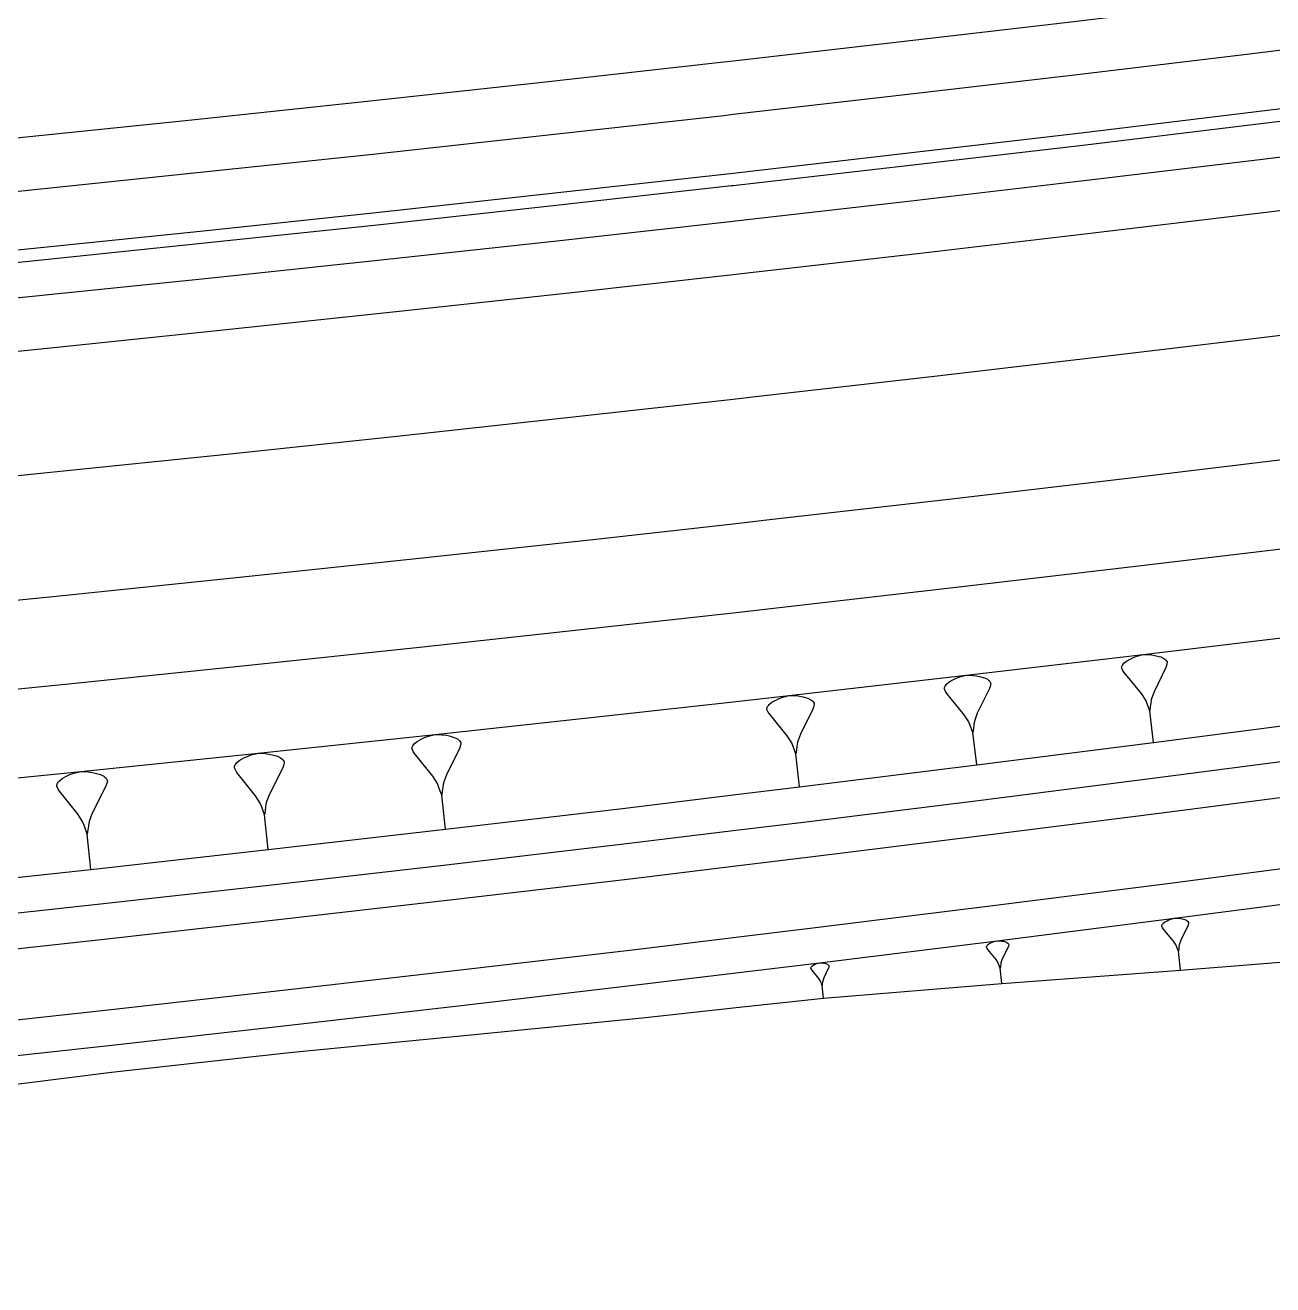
# Model space of a CAD drawing. Extents: x 384551 to 386632, y 802806 to 803252.
# Drawn here: x 385679.99 to 385715.25, y 802825.45 to 802861.05 of the extents above; entities that cross this region are included whole.
import ezdxf

# ---------------------------------------------------------------- set-up
doc = ezdxf.new("R2010")
doc.units = 0
doc.layers.get('0').update_dxf_attribs({"linetype": 'CONTINUOUS'})

msp = doc.modelspace()

# ---------------------------------------------------------------- linework, layer by layer
at = {"color": 7}
for p, q in [((385711.3062, 802843.1819), (385711.4058, 802843.2197)), ((385711.4058, 802843.2197), (385711.5823, 802843.2667)), ((385711.5823, 802843.2667), (385711.765, 802843.2624)), ((385711.765, 802843.2624), (385711.8707, 802843.2489)), ((385711.8707, 802843.2489), (385711.9507, 802843.2324)), ((385711.9507, 802843.2324), (385712.0851, 802843.1963)), ((385710.9744, 802842.9084), (385710.9939, 802842.9627)), ((385710.9774, 802842.8827), (385710.9744, 802842.9084)), ((385711.0122, 802842.8088), (385710.9774, 802842.8827)), ((385710.9939, 802842.9627), (385711.0165, 802842.9914)), ((385711.0165, 802842.9914), (385711.0392, 802843.0201)), ((385711.0392, 802843.0201), (385711.11, 802843.0806)), ((385711.11, 802843.0806), (385711.2323, 802843.1471)), ((385711.2323, 802843.1471), (385711.3062, 802843.1819)), ((385712.2242, 802842.9005), (385711.8898, 802842.2104)), ((385712.0851, 802843.1963), (385712.1681, 802843.1541)), ((385712.1681, 802843.1541), (385712.1968, 802843.1315)), ((385712.1968, 802843.1315), (385712.2255, 802843.1089)), ((385712.2438, 802842.9549), (385712.2242, 802842.9005)), ((385712.2255, 802843.1089), (385712.2573, 802843.0606)), ((385712.2603, 802843.0349), (385712.2438, 802842.9549)), ((385712.2573, 802843.0606), (385712.2603, 802843.0349)), ((385706.0288, 802842.4307), (385706.1012, 802842.4922)), ((385706.1012, 802842.4922), (385706.226, 802842.5597)), ((385706.226, 802842.5597), (385706.3015, 802842.5949)), ((385706.3015, 802842.5949), (385706.4031, 802842.6332)), ((385706.4031, 802842.6332), (385706.5832, 802842.6806)), ((385706.5832, 802842.6806), (385706.7694, 802842.6756)), ((385706.7694, 802842.6756), (385706.8771, 802842.6616)), ((385706.8771, 802842.6616), (385706.9587, 802842.6445)), ((385706.9587, 802842.6445), (385707.0956, 802842.6074)), ((385707.0956, 802842.6074), (385707.1801, 802842.5641)), ((385707.1801, 802842.5641), (385707.2093, 802842.541)), ((385707.2093, 802842.541), (385707.2385, 802842.5178)), ((385707.2385, 802842.5178), (385707.2708, 802842.4685)), ((385711.0439, 802842.7605), (385711.0122, 802842.8088)), ((385711.5306, 802842.1678), (385711.0439, 802842.7605)), ((385705.9624, 802842.317), (385705.9825, 802842.3723)), ((385705.9655, 802842.2908), (385705.9624, 802842.317)), ((385706.0007, 802842.2153), (385705.9655, 802842.2908)), ((385705.9825, 802842.3723), (385706.0057, 802842.4015)), ((385706.0329, 802842.166), (385706.0007, 802842.2153)), ((385706.0057, 802842.4015), (385706.0288, 802842.4307)), ((385706.5274, 802841.5604), (385706.0329, 802842.166)), ((385707.2366, 802842.3055), (385706.8937, 802841.6028)), ((385707.2567, 802842.3608), (385707.2366, 802842.3055)), ((385707.2738, 802842.4424), (385707.2567, 802842.3608)), ((385707.2708, 802842.4685), (385707.2738, 802842.4424)), ((385711.6576, 802841.9747), (385711.5306, 802842.1678)), ((385711.8898, 802842.2104), (385711.8115, 802841.9929)), ((385700.9491, 802841.7397), (385700.9698, 802841.7961)), ((385700.9698, 802841.7961), (385700.9934, 802841.8257)), ((385700.9934, 802841.8257), (385701.0171, 802841.8554)), ((385701.0171, 802841.8554), (385701.091, 802841.9178)), ((385701.091, 802841.9178), (385701.2183, 802841.9862)), ((385701.2183, 802841.9862), (385701.2953, 802842.0219)), ((385701.2953, 802842.0219), (385701.3989, 802842.0606)), ((385701.3989, 802842.0606), (385701.5826, 802842.1084)), ((385701.5826, 802842.1084), (385701.7722, 802842.1028)), ((385701.7722, 802842.1028), (385701.8819, 802842.0882)), ((385701.8819, 802842.0882), (385701.9649, 802842.0706)), ((385701.9649, 802842.0706), (385702.1042, 802842.0323)), ((385702.1042, 802842.0323), (385702.1902, 802841.988)), ((385702.1902, 802841.988), (385702.2199, 802841.9644)), ((385702.2199, 802841.9644), (385702.2496, 802841.9407)), ((385702.2677, 802841.7807), (385702.247, 802841.7244)), ((385702.2496, 802841.9407), (385702.2823, 802841.8904)), ((385702.2853, 802841.8637), (385702.2677, 802841.7807)), ((385702.2823, 802841.8904), (385702.2853, 802841.8637)), ((385711.6954, 802841.8751), (385711.6576, 802841.9747)), ((385711.7333, 802841.7755), (385711.6954, 802841.8751)), ((385711.7711, 802841.6759), (385711.7333, 802841.7755)), ((385711.7846, 802841.7816), (385711.7711, 802841.6759)), ((385711.7981, 802841.8872), (385711.7846, 802841.7816)), ((385711.8115, 802841.9929), (385711.7981, 802841.8872)), ((385700.9522, 802841.7131), (385700.9491, 802841.7397)), ((385700.9879, 802841.6361), (385700.9522, 802841.7131)), ((385701.0205, 802841.5858), (385700.9879, 802841.6361)), ((385701.5225, 802840.9674), (385701.0205, 802841.5858)), ((385702.247, 802841.7244), (385701.8958, 802841.0096)), ((385706.6563, 802841.3632), (385706.5274, 802841.5604)), ((385706.8937, 802841.6028), (385706.8133, 802841.3813)), ((385711.8777, 802840.7778), (385711.7711, 802841.6759)), ((385706.6946, 802841.2615), (385706.6563, 802841.3632)), ((385706.7329, 802841.1599), (385706.6946, 802841.2615)), ((385706.7712, 802841.0583), (385706.7329, 802841.1599)), ((385706.7852, 802841.166), (385706.7712, 802841.0583)), ((385706.7993, 802841.2737), (385706.7852, 802841.166)), ((385706.8133, 802841.3813), (385706.7993, 802841.2737)), ((385690.9404, 802840.6858), (385690.9651, 802840.7164)), ((385690.9651, 802840.7164), (385690.9897, 802840.747)), ((385690.9897, 802840.747), (385691.0666, 802840.8111)), ((385691.0666, 802840.8111), (385691.1988, 802840.8812)), ((385691.1988, 802840.8812), (385691.2786, 802840.9177)), ((385691.2786, 802840.9177), (385691.3861, 802840.9572)), ((385691.3861, 802840.9572), (385691.5765, 802841.0056)), ((385691.5765, 802841.0056), (385691.7728, 802840.9987)), ((385691.7728, 802840.9987), (385691.8862, 802840.983)), ((385691.8862, 802840.983), (385691.972, 802840.9642)), ((385691.972, 802840.9642), (385692.116, 802840.9238)), ((385692.116, 802840.9238), (385692.2048, 802840.8775)), ((385692.2048, 802840.8775), (385692.2354, 802840.8529)), ((385692.2354, 802840.8529), (385692.2659, 802840.8282)), ((385692.2659, 802840.8282), (385692.2995, 802840.7759)), ((385692.3025, 802840.7483), (385692.2837, 802840.6625)), ((385692.2995, 802840.7759), (385692.3025, 802840.7483)), ((385701.6532, 802840.7662), (385701.5225, 802840.9674)), ((385701.692, 802840.6626), (385701.6532, 802840.7662)), ((385701.8132, 802840.7843), (385701.7986, 802840.6746)), ((385701.8958, 802841.0096), (385701.8132, 802840.7843)), ((385706.8773, 802840.1424), (385706.7712, 802841.0583)), ((385686.0525, 802840.2789), (385686.187, 802840.3497)), ((385686.187, 802840.3497), (385686.2683, 802840.3866)), ((385686.2683, 802840.3866), (385686.3776, 802840.4264)), ((385686.3776, 802840.4264), (385686.5712, 802840.475)), ((385686.5712, 802840.475), (385686.7706, 802840.4675)), ((385686.7706, 802840.4675), (385686.8859, 802840.4512)), ((385686.8859, 802840.4512), (385686.973, 802840.4319)), ((385686.973, 802840.4319), (385687.1193, 802840.3904)), ((385687.1193, 802840.3904), (385687.2093, 802840.3431)), ((385690.9187, 802840.6277), (385690.9404, 802840.6858)), ((385690.9217, 802840.6), (385690.9187, 802840.6277)), ((385690.9582, 802840.5202), (385690.9217, 802840.6)), ((385690.9917, 802840.4679), (385690.9582, 802840.5202)), ((385691.5077, 802839.825), (385690.9917, 802840.4679)), ((385692.2621, 802840.6043), (385691.8944, 802839.8665)), ((385692.2837, 802840.6625), (385692.2621, 802840.6043)), ((385701.7307, 802840.5589), (385701.692, 802840.6626)), ((385701.7694, 802840.4553), (385701.7307, 802840.5589)), ((385701.784, 802840.565), (385701.7694, 802840.4553)), ((385701.8749, 802839.5221), (385701.7694, 802840.4553)), ((385701.7986, 802840.6746), (385701.784, 802840.565)), ((385685.9017, 802840.0928), (385685.9239, 802840.1519)), ((385685.9046, 802840.0647), (385685.9017, 802840.0928)), ((385685.9415, 802839.9835), (385685.9046, 802840.0647)), ((385685.9239, 802840.1519), (385685.949, 802840.1829)), ((385685.949, 802840.1829), (385685.9741, 802840.2139)), ((385685.9741, 802840.2139), (385686.0525, 802840.2789)), ((385687.2668, 802840.0653), (385686.891, 802839.3165)), ((385687.2093, 802840.3431), (385687.2404, 802840.318)), ((385687.2404, 802840.318), (385687.2714, 802840.2928)), ((385687.289, 802840.1244), (385687.2668, 802840.0653)), ((385687.2714, 802840.2928), (385687.3053, 802840.2396)), ((385687.3082, 802840.2116), (385687.289, 802840.1244)), ((385687.3053, 802840.2396), (385687.3082, 802840.2116)), ((385680.9061, 802839.6321), (385680.9318, 802839.6635)), ((385680.9318, 802839.6635), (385680.9574, 802839.6949)), ((385680.9574, 802839.6949), (385681.0371, 802839.7606)), ((385681.0371, 802839.7606), (385681.1739, 802839.8322)), ((385681.1739, 802839.8322), (385681.2566, 802839.8694)), ((385681.2566, 802839.8694), (385681.3677, 802839.9096)), ((385681.3677, 802839.9096), (385681.5644, 802839.9584)), ((385681.5644, 802839.9584), (385681.767, 802839.9502)), ((385681.767, 802839.9502), (385681.8839, 802839.9333)), ((385681.8839, 802839.9333), (385681.9724, 802839.9135)), ((385681.9724, 802839.9135), (385682.1208, 802839.871)), ((385682.1208, 802839.871), (385682.2121, 802839.8226)), ((385682.2121, 802839.8226), (385682.2436, 802839.797)), ((385682.2436, 802839.797), (385682.275, 802839.7714)), ((385682.275, 802839.7714), (385682.3093, 802839.7173)), ((385682.3122, 802839.6887), (385682.2924, 802839.6003)), ((385682.3093, 802839.7173), (385682.3122, 802839.6887)), ((385685.9754, 802839.9303), (385685.9415, 802839.9835)), ((385686.498, 802839.2754), (385685.9754, 802839.9303)), ((385691.6419, 802839.6159), (385691.5077, 802839.825)), ((385691.8944, 802839.8665), (385691.8076, 802839.6337)), ((385680.8834, 802839.5721), (385680.9061, 802839.6321)), ((385680.8863, 802839.5436), (385680.8834, 802839.5721)), ((385680.9236, 802839.461), (385680.8863, 802839.5436)), ((385680.9579, 802839.4068), (385680.9236, 802839.461)), ((385681.4867, 802838.7403), (385680.9579, 802839.4068)), ((385682.2697, 802839.5404), (385681.886, 802838.781)), ((385682.2924, 802839.6003), (385682.2697, 802839.5404)), ((385686.891, 802839.3165), (385686.8022, 802839.0802)), ((385691.6814, 802839.5084), (385691.6419, 802839.6159)), ((385691.7209, 802839.4009), (385691.6814, 802839.5084)), ((385691.7604, 802839.2934), (385691.7209, 802839.4009)), ((385691.7761, 802839.4068), (385691.7604, 802839.2934)), ((385691.8642, 802838.3269), (385691.7604, 802839.2934)), ((385691.7919, 802839.5203), (385691.7761, 802839.4068)), ((385691.8076, 802839.6337), (385691.7919, 802839.5203)), ((385686.6338, 802839.0626), (385686.498, 802839.2754)), ((385686.6736, 802838.9532), (385686.6338, 802839.0626)), ((385686.7134, 802838.8439), (385686.6736, 802838.9532)), ((385686.7859, 802838.965), (385686.7696, 802838.8497)), ((385686.8022, 802839.0802), (385686.7859, 802838.965)), ((385681.624, 802838.5238), (385681.4867, 802838.7403)), ((385681.886, 802838.781), (385681.7951, 802838.5412)), ((385686.7532, 802838.7345), (385686.7134, 802838.8439)), ((385686.7696, 802838.8497), (385686.7532, 802838.7345)), ((385686.856, 802837.752), (385686.7532, 802838.7345)), ((385681.6642, 802838.4126), (385681.624, 802838.5238)), ((385681.7043, 802838.3015), (385681.6642, 802838.4126)), ((385681.7444, 802838.1903), (385681.7043, 802838.3015)), ((385681.7613, 802838.3073), (385681.7444, 802838.1903)), ((385681.7782, 802838.4242), (385681.7613, 802838.3073)), ((385681.7951, 802838.5412), (385681.7782, 802838.4242)), ((385681.846, 802837.1922), (385681.7444, 802838.1903)), ((385712.1886, 802835.703), (385712.2606, 802835.7422)), ((385712.2606, 802835.7422), (385712.3041, 802835.7627)), ((385712.3041, 802835.7627), (385712.3628, 802835.785)), ((385712.3628, 802835.785), (385712.4668, 802835.8127)), ((385712.4668, 802835.8127), (385712.5744, 802835.8101)), ((385712.5744, 802835.8101), (385712.6366, 802835.8022)), ((385712.6366, 802835.8022), (385712.6837, 802835.7924)), ((385712.6837, 802835.7924), (385712.7629, 802835.7712)), ((385712.7629, 802835.7712), (385712.8118, 802835.7463)), ((385712.8118, 802835.7463), (385712.8287, 802835.733)), ((385712.8287, 802835.733), (385712.8456, 802835.7197)), ((385712.1087, 802835.6016), (385712.1202, 802835.6336)), ((385712.1105, 802835.5865), (385712.1087, 802835.6016)), ((385712.131, 802835.543), (385712.1105, 802835.5865)), ((385712.1202, 802835.6336), (385712.1336, 802835.6505)), ((385712.1497, 802835.5145), (385712.131, 802835.543)), ((385712.1336, 802835.6505), (385712.1469, 802835.6674)), ((385712.1469, 802835.6674), (385712.1886, 802835.703)), ((385712.4363, 802835.1654), (385712.1497, 802835.5145)), ((385712.8448, 802835.597), (385712.6479, 802835.1905)), ((385712.8564, 802835.629), (385712.8448, 802835.597)), ((385712.8456, 802835.7197), (385712.8643, 802835.6913)), ((385712.8661, 802835.6762), (385712.8564, 802835.629)), ((385712.8643, 802835.6913), (385712.8661, 802835.6762)), ((385707.1559, 802835.0018), (385707.1655, 802835.0283)), ((385707.1655, 802835.0283), (385707.1766, 802835.0423)), ((385707.1766, 802835.0423), (385707.1876, 802835.0562)), ((385707.1876, 802835.0562), (385707.2222, 802835.0856)), ((385707.2222, 802835.0856), (385707.2819, 802835.1178)), ((385707.2819, 802835.1178), (385707.3179, 802835.1347)), ((385707.3179, 802835.1347), (385707.3665, 802835.153)), ((385707.3665, 802835.153), (385707.4526, 802835.1756)), ((385707.4526, 802835.1756), (385707.5416, 802835.1733)), ((385707.5416, 802835.1733), (385707.5931, 802835.1666)), ((385707.5931, 802835.1666), (385707.632, 802835.1584)), ((385707.632, 802835.1584), (385707.6975, 802835.1406)), ((385707.6975, 802835.1406), (385707.7379, 802835.12)), ((385707.7379, 802835.12), (385707.7518, 802835.1089)), ((385707.7518, 802835.1089), (385707.7658, 802835.0978)), ((385707.7745, 802835.0228), (385707.7649, 802834.9963)), ((385707.7658, 802835.0978), (385707.7812, 802835.0743)), ((385707.7826, 802835.0618), (385707.7745, 802835.0228)), ((385707.7812, 802835.0743), (385707.7826, 802835.0618)), ((385712.5111, 802835.0517), (385712.4363, 802835.1654)), ((385712.5334, 802834.9931), (385712.5111, 802835.0517)), ((385712.6018, 802835.0625), (385712.5938, 802835.0002)), ((385712.6479, 802835.1905), (385712.6018, 802835.0625)), ((385707.1573, 802834.9893), (385707.1559, 802835.0018)), ((385707.1742, 802834.9533), (385707.1573, 802834.9893)), ((385707.1896, 802834.9297), (385707.1742, 802834.9533)), ((385707.4259, 802834.6402), (385707.1896, 802834.9297)), ((385707.601, 802834.6605), (385707.5626, 802834.5547)), ((385707.7649, 802834.9963), (385707.601, 802834.6605)), ((385712.5557, 802834.9344), (385712.5334, 802834.9931)), ((385712.578, 802834.8757), (385712.5557, 802834.9344)), ((385712.5859, 802834.938), (385712.578, 802834.8757)), ((385712.6407, 802834.3468), (385712.578, 802834.8757)), ((385712.5938, 802835.0002), (385712.5859, 802834.938)), ((385702.1909, 802834.4109), (385702.1989, 802834.4327)), ((385702.1921, 802834.4006), (385702.1909, 802834.4109)), ((385702.2059, 802834.3707), (385702.1921, 802834.4006)), ((385702.1989, 802834.4327), (385702.2081, 802834.4442)), ((385702.2186, 802834.3512), (385702.2059, 802834.3707)), ((385702.2081, 802834.4442), (385702.2173, 802834.4557)), ((385702.2173, 802834.4557), (385702.2459, 802834.4799)), ((385702.4131, 802834.1116), (385702.2186, 802834.3512)), ((385702.2459, 802834.4799), (385702.2953, 802834.5064)), ((385702.2953, 802834.5064), (385702.3251, 802834.5202)), ((385702.3251, 802834.5202), (385702.3652, 802834.5352)), ((385702.3652, 802834.5352), (385702.4364, 802834.5537)), ((385702.4364, 802834.5537), (385702.5099, 802834.5516)), ((385702.5099, 802834.5516), (385702.5524, 802834.5459)), ((385702.5524, 802834.5459), (385702.5846, 802834.5391)), ((385702.6939, 802834.4049), (385702.5578, 802834.1279)), ((385702.5846, 802834.5391), (385702.6386, 802834.5243)), ((385702.6386, 802834.5243), (385702.6719, 802834.5071)), ((385702.6719, 802834.5071), (385702.6834, 802834.4979)), ((385702.6834, 802834.4979), (385702.6949, 802834.4888)), ((385702.7019, 802834.4268), (385702.6939, 802834.4049)), ((385702.6949, 802834.4888), (385702.7076, 802834.4693)), ((385702.7087, 802834.4589), (385702.7019, 802834.4268)), ((385702.7076, 802834.4693), (385702.7087, 802834.4589)), ((385707.4875, 802834.546), (385707.4259, 802834.6402)), ((385707.5058, 802834.4974), (385707.4875, 802834.546)), ((385707.5241, 802834.4488), (385707.5058, 802834.4974)), ((385707.5424, 802834.4003), (385707.5241, 802834.4488)), ((385707.5491, 802834.4517), (385707.5424, 802834.4003)), ((385707.5931, 802833.9626), (385707.5424, 802834.4003)), ((385707.5559, 802834.5032), (385707.5491, 802834.4517)), ((385707.5626, 802834.5547), (385707.5559, 802834.5032)), ((385702.4638, 802834.0336), (385702.4131, 802834.1116)), ((385702.4788, 802833.9934), (385702.4638, 802834.0336)), ((385702.4938, 802833.9533), (385702.4788, 802833.9934)), ((385702.5088, 802833.9131), (385702.4938, 802833.9533)), ((385702.5145, 802833.9556), (385702.5088, 802833.9131)), ((385702.5201, 802833.9981), (385702.5145, 802833.9556)), ((385702.5258, 802834.0406), (385702.5201, 802833.9981)), ((385702.5578, 802834.1279), (385702.5258, 802834.0406)), ((385702.5497, 802833.5515), (385702.5088, 802833.9131))]:
    msp.add_line(p, q, dxfattribs=at)
at = {"color": 7, "linetype": 'CONTINUOUS'}
for points in [[(385700, 802860.0447), (385704.512, 802860.561), (385709.4614, 802861.1413), (385714.4092, 802861.7354), (385719.3554, 802862.3432), (385724.2998, 802862.9647), (385729.2425, 802863.6), (385734.1834, 802864.2489), (385739.1224, 802864.9116), (385744.0596, 802865.5881), (385748.9949, 802866.2782), (385753.9283, 802866.982), (385758.8597, 802867.6996), (385763.7891, 802868.4308), (385768.7165, 802869.1758), (385773.6417, 802869.9344), (385778.5648, 802870.7067), (385783.4858, 802871.4926), (385788.4045, 802872.2923), (385793.3211, 802873.1056), (385798.2353, 802873.9325), (385800, 802874.2345)], [(385700, 802854.0062), (385700.2348, 802854.0324), (385705.2024, 802854.6009), (385710.1684, 802855.1831), (385715.1327, 802855.7792), (385720.0954, 802856.389), (385725.0564, 802857.0126), (385730.0156, 802857.65), (385734.973, 802858.3011), (385739.9286, 802858.9661), (385744.8823, 802859.6447), (385749.8341, 802860.3372), (385754.784, 802861.0434), (385759.7319, 802861.7633), (385764.6778, 802862.497), (385769.6216, 802863.2444), (385774.5633, 802864.0056), (385779.5029, 802864.7805), (385784.4403, 802865.569), (385789.3755, 802866.3714), (385794.3085, 802867.1874), (385799.2392, 802868.0171), (385800, 802868.1473)], [(385700, 802850.4845), (385700.6279, 802850.5546), (385705.6052, 802851.1241), (385710.5808, 802851.7075), (385715.5548, 802852.3047), (385720.5271, 802852.9157), (385725.4977, 802853.5405), (385730.4666, 802854.1791), (385735.4336, 802854.8316), (385740.3989, 802855.4978), (385745.3622, 802856.1778), (385750.3237, 802856.8716), (385755.2832, 802857.5792), (385760.2407, 802858.3005), (385765.1962, 802859.0356), (385770.1496, 802859.7845), (385775.1009, 802860.5471), (385780.0501, 802861.3235), (385784.9971, 802862.1136), (385789.9419, 802862.9175), (385794.8845, 802863.7351), (385799.8248, 802864.5664), (385800, 802864.5964)], [(385700, 802846.9628), (385701.021, 802847.0767), (385706.0079, 802847.6474), (385710.9932, 802848.2319), (385715.9768, 802848.8302), (385720.9588, 802849.4424), (385725.9391, 802850.0685), (385730.9176, 802850.7083), (385735.8943, 802851.362), (385740.8691, 802852.0295), (385745.8421, 802852.7109), (385750.8132, 802853.406), (385755.7823, 802854.1149), (385760.7494, 802854.8377), (385765.7146, 802855.5742), (385770.6776, 802856.3245), (385775.6385, 802857.0887), (385780.5973, 802857.8665), (385785.554, 802858.6582), (385790.5084, 802859.4636), (385795.4605, 802860.2828), (385800, 802861.0467)], [(385600, 802851.5423), (385600.265, 802851.557), (385605.2398, 802851.8478), (385609.4124, 802852.1024), (385610.2138, 802852.1524), (385615.187, 802852.4708), (385620.1592, 802852.803), (385625.1305, 802853.149), (385630.1008, 802853.5088), (385635.0702, 802853.8825), (385640.0384, 802854.2699), (385645.0056, 802854.6711), (385649.9716, 802855.0862), (385654.9364, 802855.515), (385659.9001, 802855.9576), (385664.8624, 802856.414), (385669.8235, 802856.8842), (385674.7833, 802857.3681), (385679.7417, 802857.8659), (385684.6987, 802858.3774), (385689.6543, 802858.9026), (385694.6084, 802859.4417), (385699.561, 802859.9945), (385700, 802860.0447)], [(385600, 802845.533), (385600.6067, 802845.5668), (385605.5982, 802845.8585), (385609.7848, 802846.1139), (385610.5889, 802846.1641), (385615.5786, 802846.4836), (385620.5675, 802846.8169), (385625.5554, 802847.1641), (385630.5424, 802847.5251), (385635.5283, 802847.9), (385640.5132, 802848.2887), (385645.4969, 802848.6913), (385650.4796, 802849.1077), (385655.461, 802849.538), (385660.4413, 802849.9821), (385665.4203, 802850.44), (385670.3979, 802850.9117), (385675.3743, 802851.3973), (385680.3493, 802851.8967), (385685.3229, 802852.4099), (385690.295, 802852.937), (385695.2657, 802853.4778), (385700, 802854.0062)], [(385600, 802842.0276), (385600.8061, 802842.0725), (385605.8073, 802842.3648), (385610.002, 802842.6207), (385610.8076, 802842.671), (385615.8071, 802842.991), (385620.8057, 802843.325), (385625.8033, 802843.6729), (385630.8, 802844.0346), (385635.7956, 802844.4102), (385640.7901, 802844.7997), (385645.7836, 802845.203), (385650.7759, 802845.6203), (385655.7671, 802846.0514), (385660.757, 802846.4963), (385665.7456, 802846.9551), (385670.733, 802847.4278), (385675.7191, 802847.9143), (385680.7037, 802848.4147), (385685.687, 802848.9289), (385690.6688, 802849.457), (385695.6491, 802849.9989), (385700, 802850.4845)], [(385700, 802839.2954), (385701.8749, 802839.5221), (385706.8773, 802840.1424), (385711.8777, 802840.7778), (385716.876, 802841.4284), (385721.8722, 802842.094), (385726.8662, 802842.7748), (385731.858, 802843.4706), (385736.8476, 802844.1815), (385741.8348, 802844.9075), (385746.8197, 802845.6486), (385751.8021, 802846.4047), (385756.7821, 802847.1759), (385761.7596, 802847.9621), (385766.7346, 802848.7633), (385771.7069, 802849.5796), (385776.6766, 802850.4109)], [(385700, 802838.2881), (385701.9872, 802838.5284), (385706.9923, 802839.1491), (385711.9955, 802839.7848), (385716.9966, 802840.4357), (385721.9955, 802841.1017), (385726.9923, 802841.7828), (385731.9869, 802842.479), (385736.9792, 802843.1902), (385741.9692, 802843.9166), (385746.9568, 802844.658), (385751.942, 802845.4145), (385756.9247, 802846.1861), (385761.905, 802846.9727), (385766.8827, 802847.7744), (385771.8578, 802848.5911), (385776.8302, 802849.4228)], [(385700, 802833.2755), (385702.5497, 802833.5515), (385707.5931, 802833.9626), (385712.6407, 802834.3468), (385717.6876, 802834.7466), (385722.7242, 802835.2392), (385727.7502, 802835.82), (385732.7746, 802836.4162), (385737.7954, 802837.0425), (385742.7996, 802837.7917), (385747.8014, 802838.5564), (385752.8006, 802839.3363), (385757.7884, 802840.1918), (385762.7725, 802841.0684), (385767.7534, 802841.9607), (385772.7318, 802842.8637), (385777.7225, 802843.6824), (385782.7134, 802844.4986), (385787.6953, 802845.37), (385792.6597, 802846.3452), (385797.6183, 802847.3499), (385800, 802847.8363)], [(385600, 802838.5222), (385601.0054, 802838.5781), (385606.0163, 802838.871), (385610.2192, 802839.1274), (385611.0264, 802839.1778), (385616.0356, 802839.4985), (385621.0439, 802839.8331), (385626.0512, 802840.1816), (385631.0575, 802840.5441), (385636.0628, 802840.9204), (385641.0671, 802841.3107), (385646.0702, 802841.7148), (385651.0722, 802842.1328), (385656.0731, 802842.5648), (385661.0727, 802843.0106), (385666.071, 802843.4703), (385671.0681, 802843.9439), (385676.0638, 802844.4313), (385681.0581, 802844.9327), (385686.0511, 802845.4479), (385691.0425, 802845.977), (385696.0325, 802846.5199), (385700, 802846.9628)], [(385700, 802834.2592), (385702.4364, 802834.5537), (385707.4526, 802835.1756), (385712.4668, 802835.8127), (385717.4789, 802836.4649), (385722.4889, 802837.1322), (385727.4967, 802837.8147), (385732.5023, 802838.5123), (385737.5056, 802839.225), (385742.5066, 802839.9529), (385747.5052, 802840.6958), (385752.5015, 802841.4539), (385757.4952, 802842.227), (385762.4864, 802843.0152), (385767.4751, 802843.8185), (385772.4612, 802844.6368), (385777.4446, 802845.4703)], [(385600, 802827.7193), (385601.5998, 802828.16), (385606.5743, 802829.5469), (385610.7418, 802830.7218), (385611.5418, 802830.9487), (385616.5722, 802831.2959), (385621.6014, 802831.6583), (385626.6295, 802832.0359), (385631.6564, 802832.4287), (385636.6819, 802832.8367), (385641.7062, 802833.2599), (385646.729, 802833.6984), (385651.7504, 802834.1519), (385656.7703, 802834.6207), (385661.7887, 802835.1047), (385666.8055, 802835.6038), (385671.8207, 802836.1181), (385676.8342, 802836.6476), (385681.846, 802837.1922), (385686.856, 802837.752), (385691.8642, 802838.3269), (385696.8705, 802838.9169), (385700, 802839.2954)], [(385600, 802826.7055), (385601.6568, 802827.1616), (385606.634, 802828.5487), (385610.8039, 802829.7238), (385611.6043, 802829.9507), (385616.6375, 802830.298), (385621.6695, 802830.6606), (385626.7004, 802831.0384), (385631.73, 802831.4314), (385636.7583, 802831.8397), (385641.7853, 802832.2631), (385646.8109, 802832.7017), (385651.8351, 802833.1555), (385656.8578, 802833.6246), (385661.8789, 802834.1088), (385666.8985, 802834.6081), (385671.9165, 802835.1227), (385676.9327, 802835.6524), (385681.9473, 802836.1973), (385686.96, 802836.7574), (385691.971, 802837.3326), (385696.98, 802837.9229), (385700, 802838.2881)], [(385611.0521, 802825.7315), (385611.8543, 802825.9585), (385616.8986, 802826.3066), (385621.9417, 802826.6699), (385626.9836, 802827.0485), (385632.0243, 802827.4423), (385637.0637, 802827.8513), (385642.1018, 802828.2756), (385647.1385, 802828.7151), (385652.1737, 802829.1699), (385657.2075, 802829.6399), (385662.2397, 802830.1251), (385667.2704, 802830.6255), (385672.2994, 802831.1411), (385677.3267, 802831.6719), (385682.3523, 802832.2179), (385687.3761, 802832.7791), (385692.3981, 802833.3555), (385697.4182, 802833.947), (385700, 802834.2592)], [(385611.0696, 802825.4503), (385611.8795, 802825.5568), (385616.922, 802825.9487), (385621.9642, 802826.3397), (385627.0056, 802826.7394), (385632.0492, 802827.1055), (385637.0932, 802827.4662), (385642.1402, 802827.7916), (385647.186, 802828.1368), (385652.2307, 802828.4998), (385657.2769, 802828.8497), (385662.3201, 802829.2381), (385667.358, 802829.6875), (385672.388, 802830.22), (385677.4105, 802830.8258), (385682.4292, 802831.4623), (385687.4562, 802832.0133), (385692.4897, 802832.5024), (385697.5218, 802833.0072), (385700, 802833.2755)]]:
    msp.add_lwpolyline(points, dxfattribs=at)
at = {"color": 2, "linetype": 'CONTINUOUS'}
for points in [[(385700, 802858.5349), (385704.6846, 802859.071), (385709.6382, 802859.6518), (385714.5901, 802860.2463), (385719.5404, 802860.8546), (385724.4889, 802861.4767), (385729.4357, 802862.1125), (385734.3808, 802862.762), (385739.324, 802863.4252), (385744.2653, 802864.1022), (385749.2047, 802864.793), (385754.1422, 802865.4974), (385759.0778, 802866.2155), (385764.0113, 802866.9474), (385768.9427, 802867.6929), (385773.8721, 802868.4522), (385778.7993, 802869.2251), (385783.7244, 802870.0117), (385788.6473, 802870.812), (385793.5679, 802871.626), (385798.4863, 802872.4536), (385800, 802872.7127)], [(385700, 802855.5155), (385700.0664, 802855.5229), (385705.0298, 802856.0909), (385709.9917, 802856.6727), (385714.9519, 802857.2682), (385719.9104, 802857.8775), (385724.8672, 802858.5006), (385729.8223, 802859.1375), (385734.7756, 802859.7881), (385739.727, 802860.4524), (385744.6766, 802861.1306), (385749.6243, 802861.8224), (385754.5701, 802862.528), (385759.5139, 802863.2474), (385764.4556, 802863.9805), (385769.3953, 802864.7273), (385774.3329, 802865.4878), (385779.2684, 802866.262), (385784.2017, 802867.0499), (385789.1328, 802867.8516), (385794.0616, 802868.6669), (385798.9882, 802869.4959), (385800, 802869.6691)], [(385600, 802850.04), (385600.3504, 802850.0595), (385605.3294, 802850.3505), (385609.5055, 802850.6053), (385610.3076, 802850.6553), (385615.2849, 802850.974), (385620.2613, 802851.3065), (385625.2368, 802851.6528), (385630.2112, 802852.0129), (385635.1847, 802852.3868), (385640.1571, 802852.7746), (385645.1284, 802853.1762), (385650.0986, 802853.5915), (385655.0676, 802854.0207), (385660.0354, 802854.4637), (385665.0019, 802854.9205), (385669.9671, 802855.3911), (385674.9311, 802855.8754), (385679.8936, 802856.3736), (385684.8548, 802856.8855), (385689.8145, 802857.4112), (385694.7727, 802857.9507), (385699.7294, 802858.504), (385700, 802858.5349)], [(385700, 802844.4472), (385701.3018, 802844.5925), (385706.2956, 802845.164), (385711.2878, 802845.7493), (385716.2783, 802846.3485), (385721.2672, 802846.9615), (385726.2543, 802847.5884), (385731.2397, 802848.2292), (385736.2233, 802848.8838), (385741.205, 802849.5522), (385746.1849, 802850.2345), (385751.1628, 802850.9306), (385756.1388, 802851.6405), (385761.1129, 802852.3642), (385766.0848, 802853.1018), (385771.0547, 802853.8532), (385776.0225, 802854.6183), (385780.9882, 802855.3973), (385785.9517, 802856.19), (385790.9129, 802856.9966), (385795.8719, 802857.8169), (385800, 802858.5115)], [(385600, 802847.0353), (385600.5213, 802847.0643), (385605.5086, 802847.3558), (385609.6917, 802847.611), (385610.4951, 802847.6612), (385615.4807, 802847.9804), (385620.4654, 802848.3134), (385625.4492, 802848.6603), (385630.432, 802849.021), (385635.4138, 802849.3956), (385640.3945, 802849.784), (385645.3741, 802850.1862), (385650.3526, 802850.6023), (385655.3299, 802851.0322), (385660.306, 802851.4759), (385665.2808, 802851.9335), (385670.2543, 802852.4048), (385675.2266, 802852.89), (385680.1974, 802853.389), (385685.1669, 802853.9018), (385690.1349, 802854.4284), (385695.1014, 802854.9688), (385700, 802855.5155)], [(385600, 802836.0183), (385601.1479, 802836.0822), (385606.1657, 802836.3755), (385610.3743, 802836.6322), (385611.1827, 802836.6827), (385616.1988, 802837.0038), (385621.214, 802837.3389), (385626.2282, 802837.6879), (385631.2415, 802838.0509), (385636.2538, 802838.4277), (385641.2649, 802838.8185), (385646.275, 802839.2232), (385651.2839, 802839.6418), (385656.2917, 802840.0743), (385661.2982, 802840.5208), (385666.3034, 802840.9811), (385671.3074, 802841.4554), (385676.31, 802841.9435), (385681.3113, 802842.4455), (385686.3111, 802842.9615), (385691.3095, 802843.4913), (385696.3064, 802844.035), (385700, 802844.4472)]]:
    msp.add_lwpolyline(points, dxfattribs=at)
at = {"color": 1, "linetype": 'CONTINUOUS'}
for points in [[(385700, 802856.8742), (385704.8745, 802857.432), (385709.8326, 802858.0133), (385714.7891, 802858.6084), (385719.7439, 802859.2172), (385724.697, 802859.8398), (385729.6483, 802860.4762), (385734.5979, 802861.1263), (385739.5457, 802861.7902), (385744.4915, 802862.4678), (385749.4355, 802863.1592), (385754.3776, 802863.8642), (385759.3176, 802864.5831), (385764.2557, 802865.3156), (385769.1917, 802866.0618), (385774.1256, 802866.8218), (385779.0573, 802867.5954), (385783.9869, 802868.3828), (385788.9143, 802869.1838), (385793.8395, 802869.9985), (385798.7623, 802870.8269), (385800, 802871.0387)], [(385700, 802856.5219), (385704.9147, 802857.0843), (385709.8738, 802857.6657), (385714.8313, 802858.2609), (385719.7871, 802858.8699), (385724.7411, 802859.4926), (385729.6934, 802860.1291), (385734.644, 802860.7794), (385739.5927, 802861.4434), (385744.5395, 802862.1211), (385749.4845, 802862.8126), (385754.4275, 802863.5178), (385759.3685, 802864.2368), (385764.3075, 802864.9694), (385769.2445, 802865.7158), (385774.1793, 802866.4759), (385779.112, 802867.2497), (385784.0426, 802868.0372), (385788.971, 802868.8384), (385793.8971, 802869.6533), (385798.8209, 802870.4818), (385800, 802870.6836)], [(385600, 802848.3874), (385600.4444, 802848.4122), (385605.428, 802848.7034), (385609.6079, 802848.9584), (385610.4107, 802849.0085), (385615.3926, 802849.3275), (385620.3736, 802849.6603), (385625.3536, 802850.0069), (385630.3327, 802850.3674), (385635.3107, 802850.7417), (385640.2877, 802851.1298), (385645.2635, 802851.5317), (385650.2383, 802851.9475), (385655.2118, 802852.377), (385660.1842, 802852.8204), (385665.1553, 802853.2776), (385670.1251, 802853.7486), (385675.0936, 802854.2334), (385680.0607, 802854.7321), (385685.0264, 802855.2445), (385689.9907, 802855.7707), (385694.9535, 802856.3106), (385699.9148, 802856.8644), (385700, 802856.8742)], [(385600, 802848.0369), (385600.4643, 802848.0627), (385605.4489, 802848.3541), (385609.6296, 802848.6091), (385610.4326, 802848.6592), (385615.4154, 802848.9782), (385620.3974, 802849.3111), (385625.3784, 802849.6578), (385630.3584, 802850.0183), (385635.3374, 802850.3927), (385640.3154, 802850.7809), (385645.2922, 802851.1829), (385650.2679, 802851.5987), (385655.2424, 802852.0284), (385660.2158, 802852.4719), (385665.1878, 802852.9291), (385670.1586, 802853.4002), (385675.1281, 802853.8851), (385680.0962, 802854.3839), (385685.0628, 802854.8964), (385690.0281, 802855.4227), (385694.9918, 802855.9627), (385699.9541, 802856.5166), (385700, 802856.5219)], [(385700, 802841.9317), (385701.5826, 802842.1084), (385706.5832, 802842.6806), (385711.5823, 802843.2667), (385716.5798, 802843.8667), (385721.5755, 802844.4806), (385726.5696, 802845.1084), (385731.5618, 802845.75), (385736.5523, 802846.4055), (385741.5409, 802847.0749), (385746.5277, 802847.7581), (385751.5125, 802848.4551), (385756.4954, 802849.166), (385761.4763, 802849.8908), (385766.4551, 802850.6294), (385771.4319, 802851.3818), (385776.4066, 802852.148), (385781.3791, 802852.928), (385786.3494, 802853.7219), (385791.3175, 802854.5295), (385796.2834, 802855.351), (385800, 802855.9764)], [(385700, 802837.2809), (385702.0995, 802837.5348), (385707.1074, 802838.1557), (385712.1133, 802838.7918), (385717.1171, 802839.443), (385722.1189, 802840.1093), (385727.1184, 802840.7907), (385732.1157, 802841.4873), (385737.1108, 802842.1989), (385742.1035, 802842.9257), (385747.0939, 802843.6675), (385752.0819, 802844.4244), (385757.0674, 802845.1963), (385762.0504, 802845.9833), (385767.0308, 802846.7854), (385772.0086, 802847.6025), (385776.9838, 802848.4347)], [(385700, 802835.2664), (385702.3241, 802835.5474), (385707.3375, 802836.169), (385712.349, 802836.8057), (385717.3583, 802837.4576), (385722.3655, 802838.1246), (385727.3706, 802838.8067), (385732.3734, 802839.504), (385737.374, 802840.2163), (385742.3722, 802840.9438), (385747.3681, 802841.6864), (385752.3616, 802842.444), (385757.3526, 802843.2168), (385762.3411, 802844.0046), (385767.327, 802844.8075), (385772.3103, 802845.6254), (385777.291, 802846.4584)], [(385600, 802833.5145), (385601.2903, 802833.5863), (385606.315, 802833.8799), (385610.5295, 802834.1371), (385611.3389, 802834.1876), (385616.362, 802834.5092), (385621.3841, 802834.8447), (385626.4053, 802835.1942), (385631.4255, 802835.5576), (385636.4447, 802835.935), (385641.4628, 802836.3263), (385646.4797, 802836.7316), (385651.4956, 802837.1508), (385656.5102, 802837.5839), (385661.5237, 802838.031), (385666.5359, 802838.4919), (385671.5467, 802838.9668), (385676.5563, 802839.4557), (385681.5644, 802839.9584), (385686.5712, 802840.475), (385691.5765, 802841.0056), (385696.5803, 802841.55), (385700, 802841.9317)], [(385600, 802825.6916), (385601.7138, 802826.1632), (385606.6938, 802827.5505), (385610.8659, 802828.7257), (385611.6668, 802828.9526), (385616.7027, 802829.3002), (385621.7375, 802829.6629), (385626.7712, 802830.0409), (385631.8036, 802830.4341), (385636.8347, 802830.8426), (385641.8644, 802831.2662), (385646.8928, 802831.7051), (385651.9197, 802832.1591), (385656.9452, 802832.6284), (385661.9691, 802833.1128), (385666.9915, 802833.6125), (385672.0122, 802834.1273), (385677.0312, 802834.6573), (385682.0485, 802835.2025), (385687.0641, 802835.7628), (385692.0778, 802836.3383), (385697.0896, 802836.929), (385700, 802837.2809)], [(385610.9901, 802826.7296), (385611.7918, 802826.9565), (385616.8333, 802827.3044), (385621.8736, 802827.6676), (385626.9128, 802828.0459), (385631.9507, 802828.4396), (385636.9874, 802828.8484), (385642.0227, 802829.2725), (385647.0566, 802829.7118), (385652.0891, 802830.1663), (385657.1201, 802830.636), (385662.1495, 802831.121), (385667.1774, 802831.6211), (385672.2037, 802832.1365), (385677.2282, 802832.667), (385682.251, 802833.2127), (385687.2721, 802833.7737), (385692.2913, 802834.3497), (385697.3087, 802834.941), (385700, 802835.2664)]]:
    msp.add_lwpolyline(points, dxfattribs=at)
at = {"color": 3, "linetype": 'CONTINUOUS'}
for points in [[(385700, 802854.0062), (385700.2348, 802854.0324), (385705.2024, 802854.6009), (385710.1684, 802855.1831), (385715.1327, 802855.7792), (385720.0954, 802856.389), (385725.0564, 802857.0126), (385730.0156, 802857.65), (385734.973, 802858.3011), (385739.9286, 802858.9661), (385744.8823, 802859.6447), (385749.8341, 802860.3372), (385754.784, 802861.0434), (385759.7319, 802861.7633), (385764.6778, 802862.497), (385769.6216, 802863.2444), (385774.5633, 802864.0056), (385779.5029, 802864.7805), (385784.4403, 802865.569), (385789.3755, 802866.3714), (385794.3085, 802867.1874), (385799.2392, 802868.0171), (385800, 802868.1473)], [(385600, 802845.533), (385600.6067, 802845.5668), (385605.5982, 802845.8585), (385609.7848, 802846.1139), (385610.5889, 802846.1641), (385615.5786, 802846.4836), (385620.5675, 802846.8169), (385625.5554, 802847.1641), (385630.5424, 802847.5251), (385635.5283, 802847.9), (385640.5132, 802848.2887), (385645.4969, 802848.6913), (385650.4796, 802849.1077), (385655.461, 802849.538), (385660.4413, 802849.9821), (385665.4203, 802850.44), (385670.3979, 802850.9117), (385675.3743, 802851.3973), (385680.3493, 802851.8967), (385685.3229, 802852.4099), (385690.295, 802852.937), (385695.2657, 802853.4778), (385700, 802854.0062)]]:
    msp.add_lwpolyline(points, dxfattribs=at)

doc.saveas('drawing.dxf')
